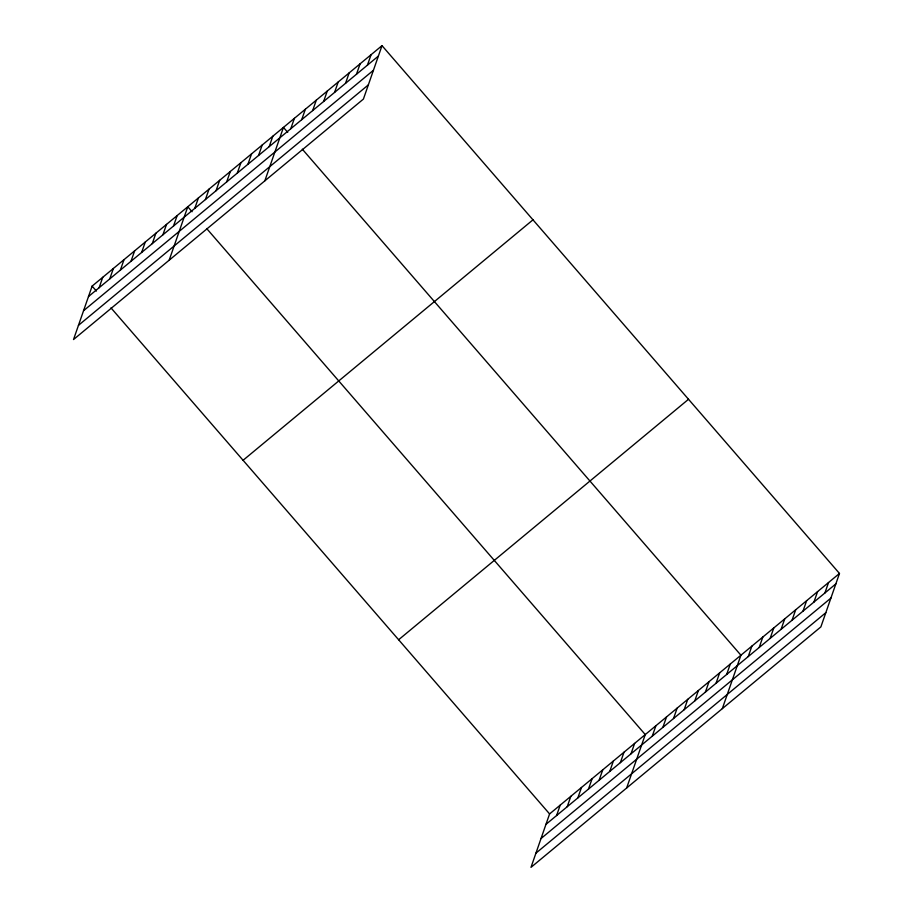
<?xml version="1.0" encoding="UTF-8"?>
<svg xmlns="http://www.w3.org/2000/svg" width="913" height="913" viewBox="0 0 913 913"><rect width="100%" height="100%" fill="white"/><g stroke="black" fill="none" stroke-linecap="round" stroke-linejoin="round"><path stroke-width="1.37" d="M382.011 45.65L92.122 286.111L73.519 339.545L363.408 99.072L382.011 45.65L839.481 573.455L820.878 626.889L530.989 867.35L549.592 813.928L839.481 573.455M99.118 287.732L102.747 277.301M109.743 278.922L113.372 268.479M120.368 270.1L124.008 259.669M131.004 261.278L134.633 250.847M141.629 252.467L145.27 242.036M152.266 243.645L155.895 233.214M162.891 234.835L166.52 224.393M173.516 226.013L177.156 215.582M169.179 260.182L187.781 206.76L192.072 211.713M194.777 208.381L198.418 197.95M205.414 199.559L209.043 189.128M216.039 190.749L219.668 180.306M226.664 181.927L230.304 171.496M237.3 173.116L240.929 162.674M247.925 164.294L251.554 153.863M258.55 155.472L262.191 145.041M269.187 146.662L272.816 136.231M264.838 180.831L283.452 127.409L287.732 132.362M290.768 128.756L294.397 118.325M301.712 119.671L305.353 109.24M312.668 110.587L316.297 100.156M323.624 101.503L327.253 91.072M334.569 92.418L338.209 81.987M345.525 83.334L349.154 72.903M356.469 74.25L360.11 63.819M367.425 65.165L371.066 54.734M556.588 815.549L560.217 805.106M567.213 806.727L570.853 796.296M577.849 797.905L581.478 787.474M588.474 789.094L592.115 778.652M599.111 780.273L602.74 769.842M609.736 771.462L613.365 761.02M620.361 762.64L624.001 752.209M630.997 753.818L634.626 743.387M626.649 787.999L645.263 734.577L206.658 228.535M652.259 736.186L655.888 725.755M662.884 727.376L666.513 716.933M673.509 718.554L677.149 708.123M684.145 709.743L687.774 699.301M694.77 700.922L698.399 690.49M705.395 692.1L709.036 681.669M716.032 683.289L719.661 672.847M726.657 674.467L730.297 664.036M722.32 708.636L740.922 655.214L302.317 149.184M748.238 656.573L751.878 646.13M759.194 647.488L762.823 637.046M770.138 638.404L773.779 627.961M781.094 629.319L784.724 618.877M792.05 620.235L795.68 609.793M802.995 611.151L806.635 600.708M813.951 602.066L817.58 591.624M824.895 592.982L828.536 582.54M88.481 296.554L378.381 56.081M83.54 310.74L373.44 70.267M78.45 325.359L368.35 84.886M243.086 460.289L532.975 219.828M398.627 639.751L688.516 399.278M545.963 824.359L835.852 583.898M541.021 838.545L830.91 598.083M535.931 853.164L825.82 612.691M92.122 286.111L96.401 291.064M110.987 307.886L549.592 813.928"/></g></svg>
